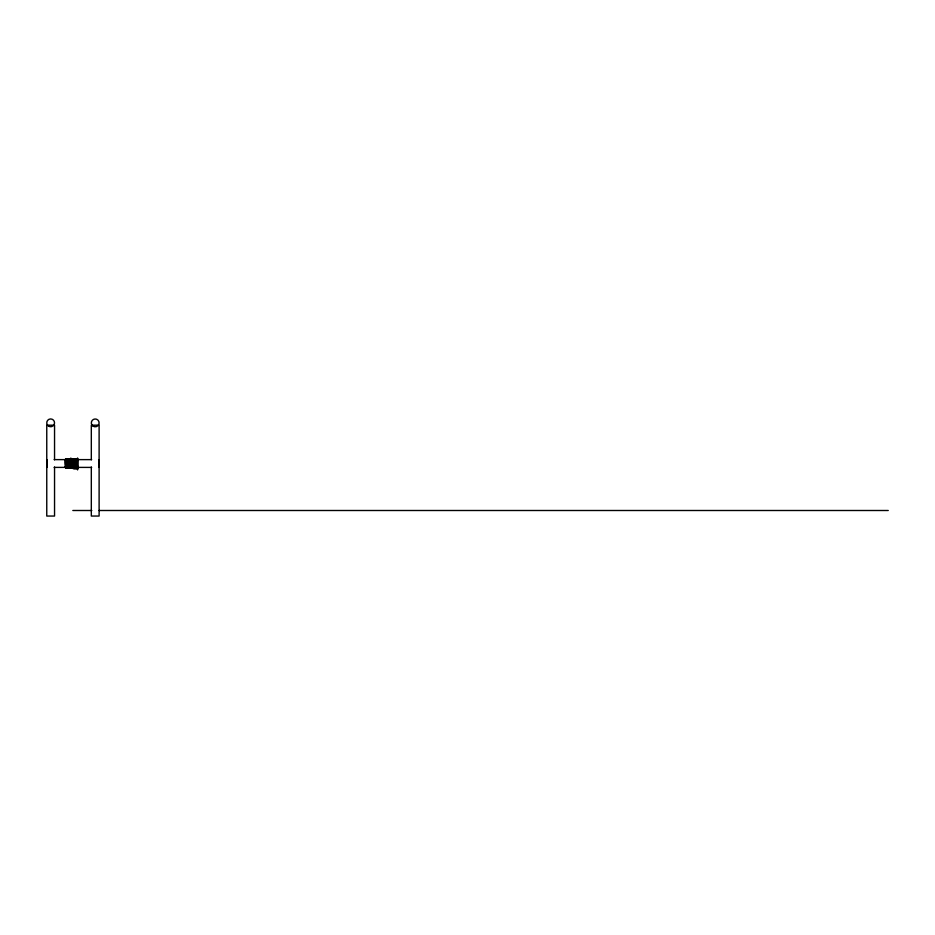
<?xml version="1.0" encoding="UTF-8"?>
<svg xmlns="http://www.w3.org/2000/svg" width="935" height="935" viewBox="0 0 935 935"><rect width="100%" height="100%" fill="white"/><g stroke="black" fill="none" stroke-linecap="round" stroke-linejoin="round"><path stroke-width="1.4" d="M65.707 468.154L65.707 466.951C66.443 472.187 62.855 457.636 66.525 458.863L66.525 468.213L65.672 468.119L65.438 466.904L65.859 467.745M66.525 466.507L66.525 459.05L66.747 466.507M67.273 466.507L67.273 459.05L67.495 466.507M68.197 466.507L68.197 459.05L68.816 459.05L68.816 466.507M68.816 468.014L68.197 467.874M69.517 466.507L69.517 459.05L69.739 466.507M70.265 466.507L70.265 459.05L70.487 466.507M71.574 467.57C71.037 466.366 71.457 469.709 71.153 467.009M71.364 460.452L70.487 458.863L70.487 468.213C75.08 468.669 68.524 445.282 71.153 468.213M71.212 467.745L71.469 466.612L71.212 468.049M71.469 460.71L71.364 459.003L71.364 468.073M72.077 467.009C71.13 469.534 78.961 469.943 78.376 466.81M71.866 460.452L72.743 458.863L72.614 468.213L72.299 466.542M72.743 466.507L72.743 459.05L72.965 466.507M73.491 466.507L73.491 459.05L73.713 466.507M74.414 466.507L74.414 459.05L75.034 459.05L75.034 466.507M75.735 466.507L75.735 459.05L75.957 466.507M76.495 466.507L76.495 459.05L76.705 466.507M77.687 460.71C77.301 447.584 77.558 488.187 77.687 459.26M71.972 466.986L72.03 468.201L72.077 458.863L71.972 468.178L71.89 458.956L71.866 468.061L71.773 466.623M65.543 466.623L65.649 468.061M71.048 467.862L71.153 466.542M65.859 468.003L71.259 467.979L71.364 466.542M65.649 466.869L65.859 467.629M65.801 467.617L65.438 467.103L65.801 467.862M71.364 467.745L71.574 466.542M78.33 466.542L78.119 467.745M71.574 467.103L67.916 467.313M78.119 467.488L78.33 466.904L78.061 467.57M78.061 467.699L78.33 467.103L77.243 467.862M65.438 467.103L65.672 467.886M65.649 460.452L65.859 458.863L65.859 468.213L65.859 467.395M77.43 467.991L72.03 468.003L72.743 467.956M71.259 467.944L70.265 467.874M71.972 460.347L72.743 460.312M71.212 467.383L70.487 467.629L71.212 467.547M54.148 459.623L65.684 459.623M70.02 459.623L72.907 459.623M77.231 459.623L91.653 459.623M70.487 460.312L71.212 460.324M65.847 467.243L65.649 459.003L65.754 468.178M72.591 467.243L72.088 466.729M54.148 467.395L72.907 467.406M77.231 467.395L91.653 467.406M72.825 510.498L91.794 510.498M99.087 510.498L888.25 510.498M70.487 467.395L71.153 467.629M72.404 468.073L72.404 466.542M65.649 467.862L65.555 466.542M77.582 466.869L77.687 467.804L77.687 466.623M98.865 459.623L98.865 467.406M91.314 459.798L91.314 425.18L99.11 425.18L99.11 516.05L91.314 516.05L91.314 467.009M78.119 466.542L78.119 468.073M77.897 466.542L77.897 468.213M77.582 468.061L77.582 459.003L77.582 460.452L76.705 458.863L76.705 468.201M77.243 466.542L77.243 468.213M76.495 468.213L76.495 458.863L75.957 468.201M75.735 468.201L75.735 458.863L75.034 458.863L74.952 468.213M74.414 468.201L74.414 458.863L73.713 458.863L73.713 468.201M73.491 468.213L73.491 458.863L72.965 468.201M54.546 459.798L54.546 425.18L46.762 425.18L46.762 516.05L54.546 516.05L54.546 467.009M46.937 459.623L46.937 467.406M71.574 466.904L71.34 467.535L71.574 466.974M67.273 458.863L66.747 468.213L67.273 458.863M68.197 458.863L67.495 458.863L67.495 468.213L68.197 468.201L68.197 458.863M69.517 458.863L68.816 458.863L68.816 468.213L69.517 468.201L69.517 458.863M70.265 458.863L69.739 468.213L70.265 458.863M48.526 426.103A3.892 3.892 0 0 0 54.534 423.029A3.892 3.892 0 0 0 48.865 419.371A3.892 3.892 0 0 0 48.526 426.103M93.103 426.15A3.892 3.892 0 0 0 99.11 423.076A3.892 3.892 0 0 0 93.442 419.418A3.892 3.892 0 0 0 93.103 426.15"/></g></svg>
